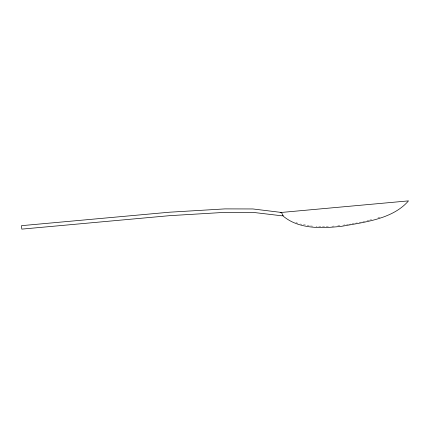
<?xml version="1.0" encoding="UTF-8"?>
<svg xmlns="http://www.w3.org/2000/svg" width="430" height="430" viewBox="0 0 430 430"><rect width="100%" height="100%" fill="white"/><g stroke="black" fill="none" stroke-linecap="round" stroke-linejoin="round"><path stroke-width="0.32" stroke-dasharray="2.15 1.61" d="M377.97 217.774L380.523 216.973M369.096 220.273L365.355 221.181M369.73 220.106L371.622 219.606M359.184 222.541L362.27 221.858M362.888 221.724L364.737 221.316M352.095 223.82L354.669 223.353M355.314 223.24L357.249 222.891M342.844 225.202L348.155 224.433M348.816 224.342L350.805 224.051M328.348 226.556L316.05 226.465M331.895 226.234L335.115 225.938M337.797 225.696L341.006 225.401M310.541 225.927L314.212 226.287M309.229 225.723L300.382 223.982M295.856 222.589L299.253 223.632"/><path stroke-width="0.64" d="M280.161 212.56L408.5 200.88C392.654 219.16 364.538 222.143 342.092 226.234C322.253 228.416 298.474 229.582 282.445 215.478M282.214 215.849L253.222 212.404L225.261 212.339L169.662 215.661L21.812 229.12L21.5 225.669L169.35 212.216L224.949 208.894L252.904 208.958L281.408 212.447L283.236 215.758"/></g></svg>
